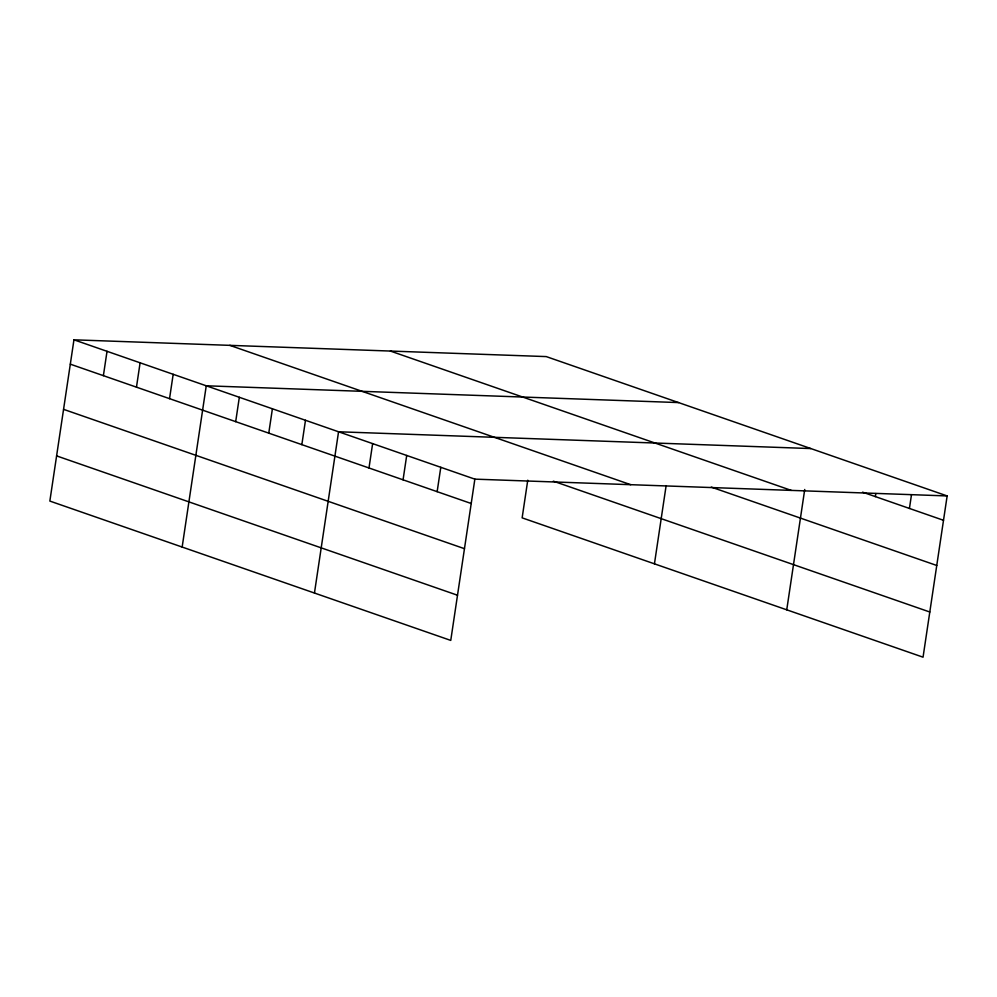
<?xml version="1.0" encoding="UTF-8"?>
<svg xmlns="http://www.w3.org/2000/svg" width="997" height="997" viewBox="0 0 997 997"><rect width="100%" height="100%" fill="white"/><g stroke="black" fill="none" stroke-linecap="round" stroke-linejoin="round"><path stroke-width="1.5" d="M73.952 339.815L49.85 501.067L450.756 640.41L474.859 479.146L73.952 339.815L546.244 356.59L947.15 495.933L923.048 657.185L522.141 517.854L527.762 480.205M103.389 375.657L107.028 351.305M136.464 387.16L140.103 362.796M169.54 398.65L173.179 374.299M182.152 547.054L206.254 385.789L678.533 402.576M235.691 421.644L239.33 397.292M268.766 433.134L272.405 408.782M301.842 444.637L305.481 420.273M314.454 593.028L338.556 431.776L810.835 448.563M368.99 467.979L372.629 443.615M403.062 479.819L406.701 455.467M437.147 491.658L440.786 467.306M654.443 563.828L666.133 485.626M786.745 609.815L804.729 489.477M875.354 496.606L875.815 493.552M909.438 508.445L911.482 494.749M474.859 479.146L947.15 495.933M862.579 492.157L943.511 520.297M390.388 351.056L791.294 490.399M711.285 487.109L936.756 565.473M229.809 345.348L630.715 484.692M553.335 481.165L929.802 612.008M70.313 364.167L471.22 503.51M63.559 409.343L464.465 548.686M56.605 455.891L457.511 595.234"/></g></svg>
